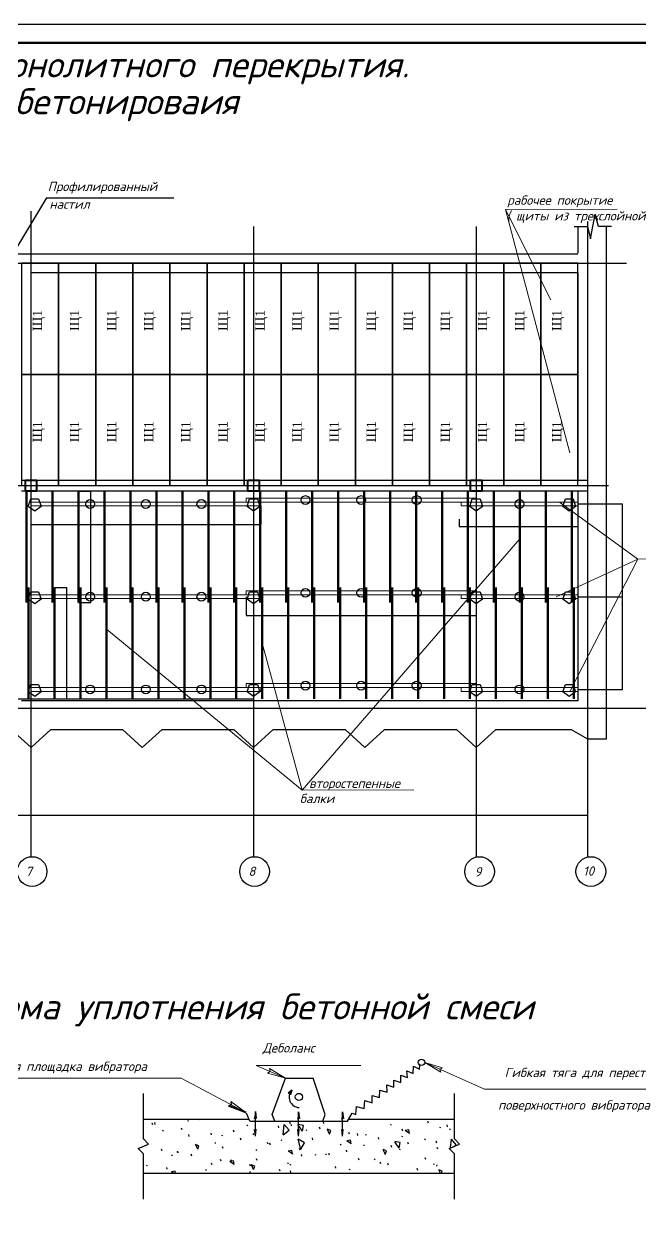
# Model space of a CAD drawing. Header units: millimetres. Extents: x -152693 to 518302, y -31658 to 793547.
# Drawn here: x 362055 to 378655, y 81571 to 114104 of the extents above; entities that cross this region are included whole.
import ezdxf

# ---------------------------------------------------------------- set-up
doc = ezdxf.new("R2010")
doc.units = ezdxf.units.MM
for name, pattern in [('K5LT_AXLED', [19.5, 15, -1.5, 1.5, -1.5]), ('K5LT_BASIC', [0]), ('K5LT_DASHED', [6, 4, -2]), ('K5LT_THIN', [0]), ('K5LT_THIN_INCLUDED_TO_HATCHING', [0])]:
    doc.linetypes.add(name, pattern=pattern)
doc.layers.get('Defpoints').update_dxf_attribs({"color": 2})
doc.layers.add('opalubka', color=164, linetype='Continuous')
doc.layers.add('Слой 1', color=7, linetype='Continuous')
for name, color, linetype, lineweight in [('Несущие линии', 1, 'Continuous', 50), ('ОКНА', 3, 'Continuous', 15), ('СНОСКИ', 6, 'Continuous', 9)]:
    doc.layers.add(name, color=color, linetype=linetype, lineweight=lineweight)
doc.styles.add('Times_100', font='times.ttf', dxfattribs={"height": 250})
doc.styles.add('стиль4', font='isocpeui.ttf', dxfattribs={"height": 2.5})
doc.dimstyles.new('Копия(3) ISO-25', dxfattribs={"dimtxt": 2, "dimasz": 2.5, "dimexe": 1.25, "dimexo": 0.3, "dimgap": 0.3, "dimtad": 1, "dimzin": 9, "dimtxsty": 'стиль4', "dimblk": 'OBLIQUE', "dimcen": 2.5, "dimdle": 1, "dimadec": 0, "dimazin": 0, "dimtfac": 1, "dimtmove": 0, "dimatfit": 3, "dimfxl": 1, "dimarcsym": 0})

# ---------------------------------------------------------------- blocks, each defined once
blk = doc.blocks.new('_Oblique')
at = {"color": 0, "linetype": 'ByBlock', "lineweight": -2}
blk.add_line((-0.5, -0.5), (0.5, 0.5), dxfattribs=at)
blk = doc.blocks.new('*D235')
at = {"color": 0, "lineweight": -2, "transparency": 16777216}
for p, q in [((356240, 93263), (356240, 92779)), ((362240, 93263), (362240, 92779)), ((356239, 92780), (362241, 92780))]:
    blk.add_line(p, q, dxfattribs=at)
at = {"layer": 'Defpoints', "color": 0, "transparency": 16777216}
for p in [(356240, 93264), (362240, 93264), (362240, 92780)]:
    blk.add_point(p, dxfattribs=at)
at = {"color": 0, "lineweight": -2, "transparency": 16777216, "xscale": 2.5, "yscale": 2.5, "zscale": 2.5, "rotation": 180}
blk.add_blockref('_Oblique', (356240, 92780), dxfattribs=at)
at = {"color": 0, "lineweight": -2, "transparency": 16777216, "xscale": 2.5, "yscale": 2.5, "zscale": 2.5}
blk.add_blockref('_Oblique', (362240, 92780), dxfattribs=at)
at = {"color": 0, "lineweight": 9, "transparency": 16777216, "insert": (358752, 92782), "char_height": 2.5, "attachment_point": 5, "style": 'стиль4'}
blk.add_mtext('6000', dxfattribs=at)
blk = doc.blocks.new('*D236')
at = {"color": 0, "lineweight": -2, "transparency": 16777216}
for p, q in [((362240, 93263), (362240, 92779)), ((368240, 93263), (368240, 92779)), ((362239, 92780), (368241, 92780))]:
    blk.add_line(p, q, dxfattribs=at)
at = {"layer": 'Defpoints', "color": 0, "transparency": 16777216}
for p in [(362240, 93264), (368240, 93264), (368240, 92780)]:
    blk.add_point(p, dxfattribs=at)
at = {"color": 0, "lineweight": -2, "transparency": 16777216, "xscale": 2.5, "yscale": 2.5, "zscale": 2.5, "rotation": 180}
blk.add_blockref('_Oblique', (362240, 92780), dxfattribs=at)
at = {"color": 0, "lineweight": -2, "transparency": 16777216, "xscale": 2.5, "yscale": 2.5, "zscale": 2.5}
blk.add_blockref('_Oblique', (368240, 92780), dxfattribs=at)
at = {"color": 0, "lineweight": 9, "transparency": 16777216, "insert": (364752, 92782), "char_height": 2.5, "attachment_point": 5, "style": 'стиль4'}
blk.add_mtext('6000', dxfattribs=at)
blk = doc.blocks.new('*D237')
at = {"color": 0, "lineweight": -2, "transparency": 16777216}
for p, q in [((368240, 93263), (368240, 92779)), ((374240, 93263), (374240, 92779)), ((368239, 92780), (374241, 92780))]:
    blk.add_line(p, q, dxfattribs=at)
at = {"layer": 'Defpoints', "color": 0, "transparency": 16777216}
for p in [(368240, 93264), (374240, 93264), (374240, 92780)]:
    blk.add_point(p, dxfattribs=at)
at = {"color": 0, "lineweight": -2, "transparency": 16777216, "xscale": 2.5, "yscale": 2.5, "zscale": 2.5, "rotation": 180}
blk.add_blockref('_Oblique', (368240, 92780), dxfattribs=at)
at = {"color": 0, "lineweight": -2, "transparency": 16777216, "xscale": 2.5, "yscale": 2.5, "zscale": 2.5}
blk.add_blockref('_Oblique', (374240, 92780), dxfattribs=at)
at = {"color": 0, "lineweight": 9, "transparency": 16777216, "insert": (370752, 92782), "char_height": 2.5, "attachment_point": 5, "style": 'стиль4'}
blk.add_mtext('6000', dxfattribs=at)
blk = doc.blocks.new('*D238')
at = {"color": 0, "lineweight": -2, "transparency": 16777216}
for p, q in [((374240, 93263), (374240, 92779)), ((374239, 92780), (377241, 92780)), ((377240, 92759), (377240, 92781))]:
    blk.add_line(p, q, dxfattribs=at)
at = {"layer": 'Defpoints', "color": 0, "transparency": 16777216}
for p in [(374240, 93264), (377240, 92780), (377240, 92759)]:
    blk.add_point(p, dxfattribs=at)
at = {"color": 0, "lineweight": -2, "transparency": 16777216, "xscale": 2.5, "yscale": 2.5, "zscale": 2.5, "rotation": 180}
blk.add_blockref('_Oblique', (374240, 92780), dxfattribs=at)
at = {"color": 0, "lineweight": -2, "transparency": 16777216, "xscale": 2.5, "yscale": 2.5, "zscale": 2.5}
blk.add_blockref('_Oblique', (377240, 92780), dxfattribs=at)
at = {"color": 0, "lineweight": 9, "transparency": 16777216, "insert": (375266, 92782), "char_height": 2.5, "attachment_point": 5, "style": 'стиль4'}
blk.add_mtext('3000', dxfattribs=at)
blk = doc.blocks.new('AUDIT_I_201116144923-1881')
at = {"layer": 'Слой 1', "color": 150, "linetype": 'K5LT_THIN'}
for p, q in [((513.73, 532.79), (514.93, 539.41)), ((515.8, 536.1), (514.93, 539.41)), ((509.27, 536.1), (512.86, 536.1)), ((512.86, 536.1), (513.73, 532.79)), ((519.39, 536.1), (515.8, 536.1))]:
    blk.add_line(p, q, dxfattribs=at)
blk = doc.blocks.new('*U201')
at = {"layer": 'opalubka'}
blk.add_lwpolyline([(-1500, -500), (1500, -500), (1500, 500), (-1500, 500), (-1500, -500)], dxfattribs=at)
at = {"layer": 'opalubka', "insert": (-330, 197), "char_height": 250, "width": 1201.04, "attachment_point": 1, "style": 'Times_100'}
blk.add_mtext('{\\fTimes New Roman|b0|i0|c204|p18;Щ1}', dxfattribs=at)
blk = doc.blocks.new('*U202')
at = {"color": 0, "linetype": 'ByBlock', "lineweight": -2}
for p in [(0, 14000), (3000, 14000), (0, 13000), (3000, 13000), (0, 12000), (3000, 12000), (0, 11000), (3000, 11000), (0, 10000), (3000, 10000), (0, 9000), (3000, 9000), (0, 8000), (3000, 8000), (0, 7000), (3000, 7000), (0, 6000), (3000, 6000), (0, 5000), (3000, 5000), (0, 4000), (3000, 4000), (0, 3000), (3000, 3000), (0, 2000), (3000, 2000), (0, 1000), (3000, 1000), (0, 0), (3000, 0)]:
    blk.add_blockref('*U201', p, dxfattribs=at)
blk = doc.blocks.new('*U203')
at = {"layer": 'ОКНА', "color": 5, "lineweight": 50}
for points in [[(-27, -200), (-27, 2800)], [(27, -2800), (27, 200)]]:
    blk.add_lwpolyline(points, dxfattribs=at)
blk = doc.blocks.new('*U204')
at = {"color": 0, "linetype": 'ByBlock', "lineweight": -2}
for p in [(0, 0), (700, 0), (1400, 0), (2100, 0), (2800, 0), (3500, 0), (4200, 0), (4900, 0), (5600, 0), (6300, 0), (7000, 0), (7700, 0), (8400, 0), (9100, 0), (9800, 0), (10500, 0), (11200, 0), (11900, 0), (12600, 0), (13300, 0), (14000, 0), (14700, 0)]:
    blk.add_blockref('*U203', p, dxfattribs=at)
blk = doc.blocks.new('*U205')
at = {"color": 1}
for points in [[(-7238, -208), (-7409, -83), (-7343, 118), (-7132, 118), (-7066, -83)], [(-1337, -208), (-1508, -83), (-1443, 118), (-1231, 118), (-1166, -83)], [(4663, -208), (4492, -83), (4557, 118), (4769, 118), (4834, -83)], [(7175, -208), (7004, -83), (7069, 118), (7281, 118), (7346, -83)]]:
    blk.add_lwpolyline(points, close=True, dxfattribs=at)
for centre in [(-5742, -17), (-4242, -17), (-2742, -17), (63, 88), (1563, 88), (3063, 88), (5834, -17)]:
    blk.add_circle(centre, 120, dxfattribs=at)
at = {"layer": 'ОКНА'}
for points in [[(-1142, -69), (-1142, 36), (-7342, 36), (-7342, -69), (-1142, -69)], [(4663, 36), (4663, 140), (-1537, 140), (-1537, 36), (4663, 36)], [(7409, -69), (7409, 36), (4258, 36), (4258, -69), (7409, -69)]]:
    blk.add_lwpolyline(points, dxfattribs=at)
blk = doc.blocks.new('*U206')
at = {"color": 0, "linetype": 'ByBlock', "lineweight": -2}
for p in [(0, 5000), (0, 2500), (0, 0)]:
    blk.add_blockref('*U205', p, dxfattribs=at)
blk = doc.blocks.new('*D306')
at = {"color": 0, "lineweight": -2, "transparency": 16777216}
for p, q in [((362876, 98912), (363205, 98912)), ((363204, 95911), (363204, 98913)), ((362876, 95912), (363205, 95912))]:
    blk.add_line(p, q, dxfattribs=at)
at = {"layer": 'Defpoints', "color": 0, "transparency": 16777216}
for p in [(362876, 98912), (363204, 98912), (362876, 95912)]:
    blk.add_point(p, dxfattribs=at)
at = {"color": 0, "lineweight": -2, "transparency": 16777216, "xscale": 2.5, "yscale": 2.5, "zscale": 2.5}
for p, rotation in [((363204, 98912), 90), ((363204, 95912), 270)]:
    blk.add_blockref('_Oblique', p, dxfattribs=dict(at, rotation=rotation))
at = {"color": 0, "lineweight": 9, "transparency": 16777216, "insert": (363203, 97412), "char_height": 2.5, "attachment_point": 5, "rotation": 90, "style": 'стиль4'}
blk.add_mtext('300000', dxfattribs=at)
blk = doc.blocks.new('*D291')
at = {"color": 0, "lineweight": -2, "transparency": 16777216}
for p, q in [((363522, 101512), (363851, 101512)), ((363850, 98511), (363850, 101513)), ((363522, 98512), (363851, 98512))]:
    blk.add_line(p, q, dxfattribs=at)
at = {"layer": 'Defpoints', "color": 0, "transparency": 16777216}
for p in [(363521, 101512), (363850, 101512), (363521, 98512)]:
    blk.add_point(p, dxfattribs=at)
at = {"color": 0, "lineweight": -2, "transparency": 16777216, "xscale": 2.5, "yscale": 2.5, "zscale": 2.5}
for p, rotation in [((363850, 101512), 90), ((363850, 98512), 270)]:
    blk.add_blockref('_Oblique', p, dxfattribs=dict(at, rotation=rotation))
at = {"color": 0, "lineweight": 9, "transparency": 16777216, "insert": (363848, 100012), "char_height": 2.5, "attachment_point": 5, "rotation": 90, "style": 'стиль4'}
blk.add_mtext('300000', dxfattribs=at)
blk = doc.blocks.new('*D307')
at = {"color": 0, "lineweight": -2, "transparency": 16777216}
for p, q in [((362236, 101115), (362236, 100611)), ((368436, 101115), (368436, 100611)), ((362235, 100612), (368437, 100612))]:
    blk.add_line(p, q, dxfattribs=at)
at = {"layer": 'Defpoints', "color": 0, "transparency": 16777216}
for p in [(362236, 101115), (368436, 101115), (368436, 100612)]:
    blk.add_point(p, dxfattribs=at)
at = {"color": 0, "lineweight": -2, "transparency": 16777216, "xscale": 2.5, "yscale": 2.5, "zscale": 2.5, "rotation": 180}
blk.add_blockref('_Oblique', (362236, 100612), dxfattribs=at)
at = {"color": 0, "lineweight": -2, "transparency": 16777216, "xscale": 2.5, "yscale": 2.5, "zscale": 2.5}
blk.add_blockref('_Oblique', (368436, 100612), dxfattribs=at)
at = {"color": 0, "lineweight": 9, "transparency": 16777216, "insert": (365336, 100614), "char_height": 2.5, "attachment_point": 5, "style": 'стиль4'}
blk.add_mtext('620000', dxfattribs=at)
blk = doc.blocks.new('*D292')
at = {"color": 0, "lineweight": -2, "transparency": 16777216}
for p, q in [((368040, 98667), (368040, 98163)), ((374240, 98667), (374240, 98163)), ((368039, 98164), (374241, 98164))]:
    blk.add_line(p, q, dxfattribs=at)
at = {"layer": 'Defpoints', "color": 0, "transparency": 16777216}
for p in [(368040, 98667), (374240, 98667), (374240, 98164)]:
    blk.add_point(p, dxfattribs=at)
at = {"color": 0, "lineweight": -2, "transparency": 16777216, "xscale": 2.5, "yscale": 2.5, "zscale": 2.5, "rotation": 180}
blk.add_blockref('_Oblique', (368040, 98164), dxfattribs=at)
at = {"color": 0, "lineweight": -2, "transparency": 16777216, "xscale": 2.5, "yscale": 2.5, "zscale": 2.5}
blk.add_blockref('_Oblique', (374240, 98164), dxfattribs=at)
at = {"color": 0, "lineweight": 9, "transparency": 16777216, "insert": (371140, 98166), "char_height": 2.5, "attachment_point": 5, "style": 'стиль4'}
blk.add_mtext('620000', dxfattribs=at)
blk = doc.blocks.new('*D293')
at = {"color": 0, "lineweight": -2, "transparency": 16777216}
for p, q in [((376986, 101115), (376986, 100559)), ((373785, 100560), (376987, 100560)), ((373786, 100760), (373786, 100559))]:
    blk.add_line(p, q, dxfattribs=at)
at = {"layer": 'Defpoints', "color": 0, "transparency": 16777216}
for p in [(376986, 101115), (373786, 100760), (376986, 100560)]:
    blk.add_point(p, dxfattribs=at)
at = {"color": 0, "lineweight": -2, "transparency": 16777216, "xscale": 2.5, "yscale": 2.5, "zscale": 2.5, "rotation": 180}
blk.add_blockref('_Oblique', (373786, 100560), dxfattribs=at)
at = {"color": 0, "lineweight": -2, "transparency": 16777216, "xscale": 2.5, "yscale": 2.5, "zscale": 2.5}
blk.add_blockref('_Oblique', (376986, 100560), dxfattribs=at)
at = {"color": 0, "lineweight": 9, "transparency": 16777216, "insert": (375386, 100562), "char_height": 2.5, "attachment_point": 5, "style": 'стиль4'}
blk.add_mtext('320000', dxfattribs=at)
blk = doc.blocks.new('*D308')
at = {"color": 0, "lineweight": -2, "transparency": 16777216}
for p, q in [((376986, 98667), (378189, 98667)), ((378188, 96166), (378188, 98668)), ((376986, 96167), (378189, 96167))]:
    blk.add_line(p, q, dxfattribs=at)
at = {"layer": 'Defpoints', "color": 0, "transparency": 16777216}
for p in [(376986, 98667), (378188, 98667), (376986, 96167)]:
    blk.add_point(p, dxfattribs=at)
at = {"color": 0, "lineweight": -2, "transparency": 16777216, "xscale": 2.5, "yscale": 2.5, "zscale": 2.5}
for p, rotation in [((378188, 98667), 90), ((378188, 96167), 270)]:
    blk.add_blockref('_Oblique', p, dxfattribs=dict(at, rotation=rotation))
at = {"color": 0, "lineweight": 9, "transparency": 16777216, "insert": (378187, 97417), "char_height": 2.5, "attachment_point": 5, "rotation": 90, "style": 'стиль4'}
blk.add_mtext('250000', dxfattribs=at)
blk = doc.blocks.new('*D294')
at = {"color": 0, "lineweight": -2, "transparency": 16777216}
for p, q in [((376986, 101167), (378189, 101167)), ((378188, 98666), (378188, 101168)), ((376986, 98667), (378189, 98667))]:
    blk.add_line(p, q, dxfattribs=at)
at = {"layer": 'Defpoints', "color": 0, "transparency": 16777216}
for p in [(376986, 101167), (378188, 101167), (376986, 98667)]:
    blk.add_point(p, dxfattribs=at)
at = {"color": 0, "lineweight": -2, "transparency": 16777216, "xscale": 2.5, "yscale": 2.5, "zscale": 2.5}
for p, rotation in [((378188, 101167), 90), ((378188, 98667), 270)]:
    blk.add_blockref('_Oblique', p, dxfattribs=dict(at, rotation=rotation))
at = {"color": 0, "lineweight": 9, "transparency": 16777216, "insert": (378187, 99917), "char_height": 2.5, "attachment_point": 5, "rotation": 90, "style": 'стиль4'}
blk.add_mtext('250000', dxfattribs=at)

msp = doc.modelspace()

# ---------------------------------------------------------------- hatches: boundary and pattern name
at = {"layer": 'Слой 1'}
h = msp.add_hatch(color=7, dxfattribs=at)
h.paths.add_polyline_path([(370640.9583, 84781.39972), (370622.11995, 84585.24492), (370640.86015, 84639.3763), (370664.95493, 84588.41789)])
h.paths.add_polyline_path([(370640.9583, 84127.41447), (370660.19549, 84302.98366), (370640.86015, 84239.38015), (370619.74023, 84299.81069)])
h.paths.add_polyline_path([(369451.22408, 84639.3763), (369432.48389, 84585.24492), (369451.32224, 84781.39972), (369475.31887, 84588.41789)])
h.paths.add_polyline_path([(369451.32224, 84127.41447), (369470.55943, 84302.98366), (369451.22408, 84239.38015), (369430.10417, 84299.81069)])
h.paths.add_polyline_path([(368267.16943, 84299.81069), (368288.3875, 84127.41447), (368307.62468, 84302.98366), (368288.28934, 84239.38015)])
h.paths.add_polyline_path([(368288.3875, 84790.19724), (368269.54915, 84594.04244), (368288.28934, 84648.17381), (368312.38413, 84597.2154)])
h.paths.add_polyline_path([(369269.67322, 85365.55737), (369171.95106, 85284.81267), (369223.27674, 85292.96511), (369235.08287, 85238.79232)])
h = msp.add_hatch(dxfattribs=at)
h.set_pattern_fill('ПЕСОК', color=0, scale=100, style=0, pattern_type=0)
h.set_pattern_definition([(40, (303249.7, 33128.7), (-2056.92, 2451.34), [200, -3000]), (130, (303403, 33257.3), (-2451.34, -2056.92), [200, -3000]), (85, (303249.7, 33128.7), (-2056.88, 2451.3), [282.8, -4242.6]), (60, (303403, 33257.3), (-2771.28, 1600), [200, -3000]), (150, (303503, 33430.4), (-1600, -2771.28), [200, -3000]), (105, (303403, 33257.3), (-2771.23, 1599.97), [282.8, -4242.6]), (80, (304169, 33900), (-2609.74, 460.17), [150, -2500]), (170, (304195, 34047.8), (-460.17, -2609.74), [150, -2500]), (125, (304169, 33900), (-2609.695, 460.16), [212.1, -3535.5]), (100, (300604.1, 30908.8), (-1575.692, -277.837), [100, -1500]), (190, (300586.7, 31007.3), (277.837, -1575.692), [100, -1500]), (145, (300604.1, 30908.8), (-1575.733, -277.844), [141.4, -2121.3]), (70, (302606.9, 33894.7), (-1503.508, 547.232), [100, -1500]), (160, (302641.1, 33988.7), (-547.232, -1503.508), [100, -1500]), (115, (302606.9, 33894.7), (-1503.547, 547.246), [141.4, -2121.3]), (85, (302483.6, 32485.9), (-935.186, 784.492), [30, -1000]), (65, (302483.65, 32485.9), (-241.8448, 664.463), [30, -1000]), (105, (302483.65, 32485.9), (-619.3075, 765.8056), [50, -1200]), (110, (302483.65, 32485.9), (-794.593, 136.463), [50, -700])])
h.paths.add_polyline_path([(365271.17961, 84572.48166), (365271.17961, 84047.48166), (365412.60097, 83906.0603), (365129.75826, 83788.90301), (365271.17961, 83647.48166), (365271.17961, 83123.1397), (373654.49281, 83123.1397), (373654.49281, 83647.48166), (373513.07145, 83788.90301), (373795.91416, 83906.0603), (373654.49281, 84047.48166), (373654.49281, 84572.48166), (370801.85204, 84572.48166), (370777.11007, 84527.41447), (368140.71007, 84527.41447), (368121.17961, 84572.48166)])

# ---------------------------------------------------------------- linework, layer by layer
at = {"lineweight": 25}
msp.add_lwpolyline([(332111.93635, 114104.16935), (416211.93635, 114104.16935), (416211.93635, 54704.16935), (332111.93635, 54704.16935)], close=True, dxfattribs=at)
at = {"color": 7, "lineweight": 40}
for points in [[(362090.36301, 101811.5256), (362390.36301, 101811.5256), (362390.36301, 101511.5256), (362090.36301, 101511.5256)], [(368090.36301, 101811.5256), (368390.36301, 101811.5256), (368390.36301, 101511.5256), (368090.36301, 101511.5256)], [(374090.36301, 101811.5256), (374390.36301, 101811.5256), (374390.36301, 101511.5256), (374090.36301, 101511.5256)]]:
    msp.add_lwpolyline(points, close=True, dxfattribs=at)
at = {"layer": 'Несущие линии', "color": 7}
msp.add_lwpolyline([(334111.93635, 55204.16935), (415711.93635, 55204.16935), (415711.93635, 113604.16935), (334111.93635, 113604.16935)], close=True, dxfattribs=at)
at = {"layer": 'Слой 1', "color": 150, "linetype": 'K5LT_THIN', "lineweight": 25}
for q in [(361094.04591, 106821.57938), (366086.97143, 109418.21638)]:
    msp.add_line((362656.08536, 109418.21638), q, dxfattribs=at)
at = {"layer": 'Слой 1', "color": 150, "linetype": 'K5LT_AXLED'}
for p, q in [((362235.55517, 109063.84384), (362235.55517, 91658.20418)), ((377240.36288, 108783.37543), (377240.36288, 91658.22345)), ((368240.36288, 108645.51743), (368240.36288, 91658.22345)), ((374240.36288, 108645.51743), (374240.36288, 91658.22345)), ((335856.94486, 107661.5258), (378292.60417, 107661.5258)), ((335761.75256, 101661.5258), (377807.75424, 101661.5258)), ((335707.10285, 95661.5258), (379399.46994, 95661.5258))]:
    msp.add_line(p, q, dxfattribs=at)
at = {"layer": 'Слой 1', "color": 7, "linetype": 'K5LT_BASIC'}
for p, q in [((376982.16731, 108649.487), (376982.16731, 107930.6992)), ((377755.36288, 94839.0258), (377755.36288, 108649.487)), ((353490.36288, 107911.5258), (362990.36288, 107911.5258)), ((362990.36288, 107911.5258), (376129.06579, 107911.5258)), ((371990.36288, 107911.5258), (374629.06579, 107911.5258)), ((376129.06579, 107911.5258), (376985.36288, 107911.5258)), ((377755.36288, 97916.5258), (377755.36288, 102611.75946)), ((377240.36288, 101811.5258), (377240.36288, 101511.5258)), ((361709.25251, 95091.5258), (362241.03545, 94601.5258)), ((362241.03545, 94601.5258), (362772.8184, 95091.5258)), ((362772.8184, 95091.5258), (364709.25251, 95091.5258)), ((364709.25251, 95091.5258), (365241.03545, 94601.5258)), ((365241.03545, 94601.5258), (365772.8184, 95091.5258)), ((365772.8184, 95091.5258), (367709.25251, 95091.5258)), ((367709.25251, 95091.5258), (368241.03545, 94601.5258)), ((368241.03545, 94601.5258), (368772.8184, 95091.5258)), ((368772.8184, 95091.5258), (370709.25251, 95091.5258)), ((370709.25251, 95091.5258), (371241.03545, 94601.5258)), ((371241.03545, 94601.5258), (371772.8184, 95091.5258)), ((371772.8184, 95091.5258), (373709.25251, 95091.5258)), ((373709.25251, 95091.5258), (374241.03545, 94601.5258)), ((374241.03545, 94601.5258), (374772.8184, 95091.5258)), ((374772.8184, 95091.5258), (376807.29312, 95091.5258)), ((376807.29312, 95091.5258), (377241.03545, 94839.0258)), ((377241.03545, 94839.0258), (377755.36288, 94839.0258))]:
    msp.add_line(p, q, dxfattribs=at)
at = {"layer": 'Слой 1', "color": 7, "linetype": 'K5LT_BASIC', "lineweight": 30}
for p, q in [((362235.55517, 107411.5258), (376985.36288, 107411.5258)), ((376985.36288, 107411.5258), (376985.36288, 101811.5258)), ((361985.36288, 101811.5258), (377240.36288, 101811.5258)), ((377240.36288, 101511.5258), (361985.36288, 101511.5258)), ((376986.03545, 101511.5258), (376986.03545, 95861.5258)), ((376986.03545, 95861.5258), (361985.36288, 95861.5258))]:
    msp.add_line(p, q, dxfattribs=at)
at = {"layer": 'Слой 1', "color": 7, "linetype": 'K5LT_BASIC', "lineweight": 0}
for p, q in [((376985.36288, 105378.19246), (376985.36288, 105578.19246)), ((376985.36288, 103494.85913), (376985.36288, 103694.85913)), ((376986.03545, 99428.19246), (376986.03545, 99628.19246)), ((376986.03545, 97544.85913), (376986.03545, 97744.85913))]:
    msp.add_line(p, q, dxfattribs=at)
at = {"layer": 'Слой 1', "color": 150, "linetype": 'K5LT_DASHED'}
msp.add_line((344621.03545, 95911.5258), (368240.36288, 95911.5258), dxfattribs=at)
at = {"layer": 'Слой 1', "color": 150, "linetype": 'K5LT_THIN', "lineweight": 20}
for p, q in [((368306.67065, 86029.5527), (369099.55043, 85684.99405)), ((368306.67065, 86029.5527), (371133.54576, 86029.5527)), ((368686.83623, 85864.34564), (368667.21465, 85944.64542)), ((368667.21465, 85944.64542), (369099.55043, 85684.99405)), ((366293.24016, 85690.76162), (360601.87354, 85690.76162)), ((366293.24016, 85690.76162), (368035.98652, 84762.57911)), ((368614.74355, 85823.90176), (368686.83623, 85864.34564)), ((369099.55043, 85684.99405), (368614.74355, 85823.90176)), ((367563.73165, 84939.52089), (367638.80643, 84974.11627)), ((367638.80643, 84974.11627), (367625.61896, 85055.7199)), ((367625.61896, 85055.7199), (368035.98652, 84762.57911)), ((367650.54568, 84953.516), (367637.35821, 85035.11963))]:
    msp.add_line(p, q, dxfattribs=at)
at = {"layer": 'Слой 1', "color": 7, "linetype": 'Continuous', "lineweight": 30}
for p, q in [((372545.65144, 85808.91982), (372548.51755, 86009.54749)), ((372548.51755, 86009.54749), (372717.61801, 85929.29642)), ((372717.61801, 85929.29642), (372723.5259, 86043.58927)), ((368745.91973, 84705.70902), (369099.55043, 85684.99405)), ((369099.55043, 85684.99405), (369845.38044, 85684.99405)), ((370169.51, 84705.70902), (369845.38044, 85684.99405)), ((372024.01951, 85442.05781), (372024.01951, 85636.95325)), ((372024.01951, 85636.95325), (372213.18274, 85573.89885)), ((372213.18274, 85573.89885), (372207.45052, 85765.92818)), ((372207.45052, 85765.92818), (372393.74764, 85702.87377)), ((372393.74764, 85702.87377), (372370.81876, 85883.43867)), ((372370.81876, 85883.43867), (372545.65144, 85808.91982)), ((369269.67322, 85365.55737), (369171.95106, 85284.81267)), ((369171.95106, 85284.81267), (369223.27674, 85292.96511)), ((369235.08287, 85238.79232), (369223.27674, 85292.96511)), ((369269.67322, 85365.55737), (369235.08287, 85238.79232)), ((371631.36251, 85164.04519), (371642.82695, 85364.67285)), ((371642.82695, 85364.67285), (371840.58851, 85310.21677)), ((371840.58851, 85310.21677), (371834.85629, 85505.11222)), ((371834.85629, 85505.11222), (372024.01951, 85442.05781)), ((370998.42024, 84709.78255), (371015.14898, 84920.42588)), ((371015.14898, 84920.42588), (371224.37497, 84868.83591)), ((371224.37497, 84868.83591), (371244.43774, 85080.92802)), ((371244.43774, 85080.92802), (371436.46707, 85020.73972)), ((371436.46707, 85020.73972), (371442.19929, 85221.36738)), ((371442.19929, 85221.36738), (371631.36251, 85164.04519)), ((368140.71007, 84527.41447), (368047.72577, 84741.97884)), ((368288.3875, 84790.19724), (368269.54915, 84594.04244)), ((368269.54915, 84594.04244), (368288.28934, 84648.17381)), ((368312.38413, 84597.2154), (368288.28934, 84648.17381)), ((368288.3875, 84790.19724), (368312.38413, 84597.2154)), ((368818.45936, 84524.35994), (368745.91973, 84705.70902)), ((369451.32224, 84781.39972), (369432.48389, 84585.24492)), ((369432.48389, 84585.24492), (369451.22408, 84639.3763)), ((369475.31887, 84588.41789), (369451.22408, 84639.3763)), ((369451.32224, 84781.39972), (369475.31887, 84588.41789)), ((370106.03782, 84524.35994), (370169.51, 84705.70902)), ((370777.11007, 84527.41447), (370894.90631, 84741.97884)), ((370894.90631, 84741.97884), (370998.42024, 84709.78255)), ((368121.17961, 84572.48166), (365271.17961, 84572.48166)), ((368140.71007, 84527.41447), (370777.11007, 84527.41447)), ((373654.49281, 84572.48166), (370801.85204, 84572.48166)), ((365271.17961, 83123.1397), (373654.49281, 83123.1397))]:
    msp.add_line(p, q, dxfattribs=at)
at = {"layer": 'Слой 1', "color": 150, "linetype": 'K5LT_THIN', "lineweight": 0}
for p, q in [((372855.18728, 86112.85358), (373338.81223, 85969.88516)), ((374470.52051, 85394.72073), (372855.18728, 86112.85358)), ((373285.33042, 85849.58576), (372855.18728, 86112.85358)), ((373338.81223, 85969.88516), (373266.38292, 85930.04727)), ((373266.38292, 85930.04727), (373285.33042, 85849.58576)), ((374470.52051, 85394.72073), (380257.04974, 85394.72073))]:
    msp.add_line(p, q, dxfattribs=at)
at = {"layer": 'Слой 1', "color": 7, "linetype": 'K5LT_THIN_INCLUDED_TO_HATCHING'}
for p, q in [((365271.17961, 84047.48166), (365271.17961, 85272.48166)), ((373654.49281, 84047.48166), (373654.49281, 85272.48166)), ((370640.9583, 84781.39972), (370622.11995, 84585.24492)), ((370622.11995, 84585.24492), (370640.86015, 84639.3763)), ((370664.95493, 84588.41789), (370640.86015, 84639.3763)), ((370640.9583, 84781.39972), (370664.95493, 84588.41789)), ((368288.3875, 84127.41447), (368267.16943, 84299.81069)), ((368267.16943, 84299.81069), (368288.28934, 84239.38015)), ((368307.62468, 84302.98366), (368288.28934, 84239.38015)), ((368288.3875, 84127.41447), (368307.62468, 84302.98366)), ((369451.32224, 84127.41447), (369430.10417, 84299.81069)), ((369430.10417, 84299.81069), (369451.22408, 84239.38015)), ((369470.55943, 84302.98366), (369451.22408, 84239.38015)), ((369451.32224, 84127.41447), (369470.55943, 84302.98366)), ((370640.9583, 84127.41447), (370619.74023, 84299.81069)), ((370619.74023, 84299.81069), (370640.86015, 84239.38015)), ((370660.19549, 84302.98366), (370640.86015, 84239.38015)), ((370640.9583, 84127.41447), (370660.19549, 84302.98366)), ((365271.17961, 84047.48166), (365412.60097, 83906.0603)), ((373654.49281, 84047.48166), (373795.91416, 83906.0603)), ((365129.75826, 83788.90301), (365412.60097, 83906.0603)), ((365271.17961, 83647.48166), (365129.75826, 83788.90301)), ((365271.17961, 82423.1397), (365271.17961, 83647.48166)), ((373513.07145, 83788.90301), (373795.91416, 83906.0603)), ((373654.49281, 83647.48166), (373513.07145, 83788.90301)), ((373654.49281, 82423.1397), (373654.49281, 83647.48166))]:
    msp.add_line(p, q, dxfattribs=at)
at = {"layer": 'Слой 1', "color": 150, "linetype": 'K5LT_THIN', "lineweight": 40}
msp.add_line((368035.98652, 84762.57911), (367563.73165, 84939.52089), dxfattribs=at)
at = {"layer": 'Слой 1', "color": 150, "linetype": 'K5LT_THIN'}
for p, q in [((368288.3875, 84127.41447), (368288.3875, 84790.19724)), ((369451.32224, 84127.41447), (369451.32224, 84781.39972)), ((370640.9583, 84127.41447), (370640.9583, 84781.39972))]:
    msp.add_line(p, q, dxfattribs=at)
for centre in [(362268.98862, 91258.22345), (368268.98862, 91258.22345), (374333.3372, 91258.22345), (377333.3372, 91258.22345)]:
    msp.add_circle(centre, 400, dxfattribs=at)
at = {"layer": 'Слой 1', "color": 7, "linetype": 'Continuous', "lineweight": 30}
for centre, radius in [((372768.90596, 86112.85358), 86.28132), ((369463.46326, 85180.18113), 97.77893)]:
    msp.add_circle(centre, radius, dxfattribs=at)
msp.add_arc((369482.19922, 85178.60088), 283.05482, 138.662311435, 266.943645195, dxfattribs=at)
at = {"layer": 'Слой 1', "lineweight": 20}
for points in [[(369099.55043, 85684.99405), (368686.83623, 85864.34564), (368667.21465, 85944.64542), (369099.55043, 85684.99405)], [(369099.55043, 85684.99405), (368686.83623, 85864.34564), (368614.74355, 85823.90176), (369099.55043, 85684.99405)], [(368035.98652, 84762.57911), (367638.80643, 84974.11627), (367563.73165, 84939.52089), (368035.98652, 84762.57911)], [(368035.98652, 84762.57911), (367625.61896, 85055.7199), (367638.80643, 84974.11627), (368035.98652, 84762.57911)]]:
    msp.add_solid(points, dxfattribs=at)
at = {"layer": 'Слой 1', "lineweight": 0}
for points in [[(373266.38292, 85930.04727), (373338.81223, 85969.88516), (372855.18728, 86112.85358), (373266.38292, 85930.04727)], [(373285.33042, 85849.58576), (373266.38292, 85930.04727), (372855.18728, 86112.85358), (373285.33042, 85849.58576)]]:
    msp.add_solid(points, dxfattribs=at)
at = {"layer": 'СНОСКИ', "color": 7}
for p, q in [((375036.80058, 109104.22637), (376769.81569, 102549.10469)), ((378597.16845, 99680.52253), (376402.65956, 98660.63426)), ((378597.16845, 99680.52253), (376769.81569, 96115.21274))]:
    msp.add_line(p, q, dxfattribs=at)
for points in [[(376256.71856, 106673.92261), (375036.80058, 109104.22637), (378046.78665, 109113.41125)], [(376487.71268, 101219.31838), (378597.16845, 99680.52253), (381607.15452, 99689.70741)], [(369549.13503, 93455.42907), (369549.13503, 93455.42907), (375421.24341, 100232.06454)], [(364275.59991, 97791.54516), (369549.13503, 93455.42907), (372559.1211, 93464.61395)], [(369549.13503, 93455.42907), (368475.59991, 97411.5258)]]:
    msp.add_lwpolyline(points, dxfattribs=at)

# ---------------------------------------------------------------- block references
at = {"color": 254, "lineweight": 20, "rotation": 90.00000000000001}
msp.add_blockref('*U202', (376485.36288, 103161.5258), dxfattribs=at)
at = {"color": 254, "lineweight": 20}
for name, p in [('*U204', (362148.42166, 98711.5258)), ('*U206', (369577.28233, 96183.80513))]:
    msp.add_blockref(name, p, dxfattribs=at)
at = {"layer": 'Слой 1', "xscale": 100, "yscale": 100, "zscale": 100}
msp.add_blockref('AUDIT_I_201116144923-1881', (325955.73973, 55039.39985), dxfattribs=at)

# ---------------------------------------------------------------- texts
at = {"layer": 'Слой 1', "color": 7, "linetype": 'Continuous', "lineweight": 30, "style": 'стиль4'}
for s, p in [('Технологическая карта на бетонирование монолитного перекрытия.', (342069.29644, 112668.47555)), ('Схема монтажа настила, арматуры и бетонироваия', (344940.19563, 111674.21489)), ('Схема уплотнения бетонной смеси', (360573.95079, 87271.44259))]:
    msp.add_text(s, height=700, dxfattribs=at).set_placement(p)
at = {"layer": 'Слой 1', "color": 7, "lineweight": 20, "style": 'стиль4'}
for s, p in [('Профилированный', (362690.72385, 109603.0921)), ('настил', (362737.6301, 109125.464)), ('Деболанс', (368486.47533, 86378.24915)), ('Рабочая площадка вибратора', (360731.452, 85882.82497))]:
    msp.add_text(s, height=250, dxfattribs=at).set_placement(p)
at = {"layer": 'Слой 1', "color": 7, "lineweight": 40, "style": 'стиль4'}
for s, p in [('7', (362093.19206, 91136.14349)), ('8', (368102.165, 91140.60002)), ('9', (374199.34711, 91125.25072)), ('10', (377124.56102, 91147.45779)), ('Гибкая тяга для перестановки', (375010.43338, 85715.30056)), ('поверхностного вибратора', (374834.28882, 84839.26176))]:
    msp.add_text(s, height=250, dxfattribs=at).set_placement(p)
at = {"layer": 'СНОСКИ', "color": 0, "lineweight": 20, "style": 'стиль4'}
for s, p in [('рабочее покрытие', (375079.60837, 109234.21302)), ('( щиты из трехслойной фанеры)', (375064.46778, 108811.23778)), ('второстепенные', (369736.99784, 93511.36252)), ('балки', (369488.15928, 93102.29355))]:
    msp.add_text(s, height=250, dxfattribs=at).set_placement(p)

# ---------------------------------------------------------------- dimensions: what is measured, and where the dimension line sits
at = {"color": 7, "lineweight": 9}
for base, p1, p2, picture, middle in [((363849.8385, 101511.5258), (363521.24341, 98511.5258), (363521.24341, 101511.5258), '*D291', (363848.2885, 100011.5258)), ((378188.11189, 101167.26556), (376986.03545, 98667.26556), (376986.03545, 101167.26556), '*D294', (378186.56189, 99917.26556)), ((363204.195, 98911.5258), (362875.59991, 95911.5258), (362875.59991, 98911.5258), '*D306', (363202.645, 97411.5258)), ((378188.11189, 98667.26556), (376986.03545, 96167.26556), (376986.03545, 98667.26556), '*D308', (378186.56189, 97417.26556))]:
    dim = msp.add_linear_dim(base=base, p1=p1, p2=p2, angle=90, dimstyle='Копия(3) ISO-25', override={"dimlfac": 100}, dxfattribs=at)
    dim.commit()
    dim.dimension.update_dxf_attribs({"geometry": picture, "text_midpoint": middle})
for base, p1, p2, picture, middle in [((368435.55517, 100612.42016), (362235.55517, 101115.21274), (368435.55517, 101115.21274), '*D307', (365335.55517, 100613.97016)), ((376986.03545, 100560.36734), (373786.03545, 100760.29004), (376986.03545, 101115.21274), '*D293', (375386.03545, 100561.91734)), ((374240.36288, 98164.47298), (368040.36288, 98667.26556), (374240.36288, 98667.26556), '*D292', (371140.36288, 98166.02298))]:
    dim = msp.add_linear_dim(base=base, p1=p1, p2=p2, dimstyle='Копия(3) ISO-25', override={"dimlfac": 100}, dxfattribs=at)
    dim.commit()
    dim.dimension.update_dxf_attribs({"geometry": picture, "text_midpoint": middle})
for base, p1, p2, text, picture, middle in [((362240.36288, 92780.01002), (356240.36288, 93263.70111), (362240.36288, 93263.70111), '6000', '*D235', (358752.11291, 92780.01002)), ((368240.36288, 92780.01002), (362240.36288, 93263.70111), (368240.36288, 93263.70111), '6000', '*D236', (364752.11291, 92780.01002)), ((374240.36288, 92780.01002), (368240.36288, 93263.70111), (374240.36288, 93263.70111), '6000', '*D237', (370752.11291, 92780.01002)), ((377240.36288, 92780.01002), (374240.36288, 93263.70111), (377240.36288, 92758.9148), '3000', '*D238', (375266.00355, 92780.01002))]:
    dim = msp.add_linear_dim(base=base, p1=p1, p2=p2, text=text, dimstyle='Копия(3) ISO-25', dxfattribs=at)
    dim.commit()
    dim.dimension.update_dxf_attribs({"geometry": picture, "text_midpoint": middle, "dimtype": 160})

doc.saveas('drawing.dxf')
